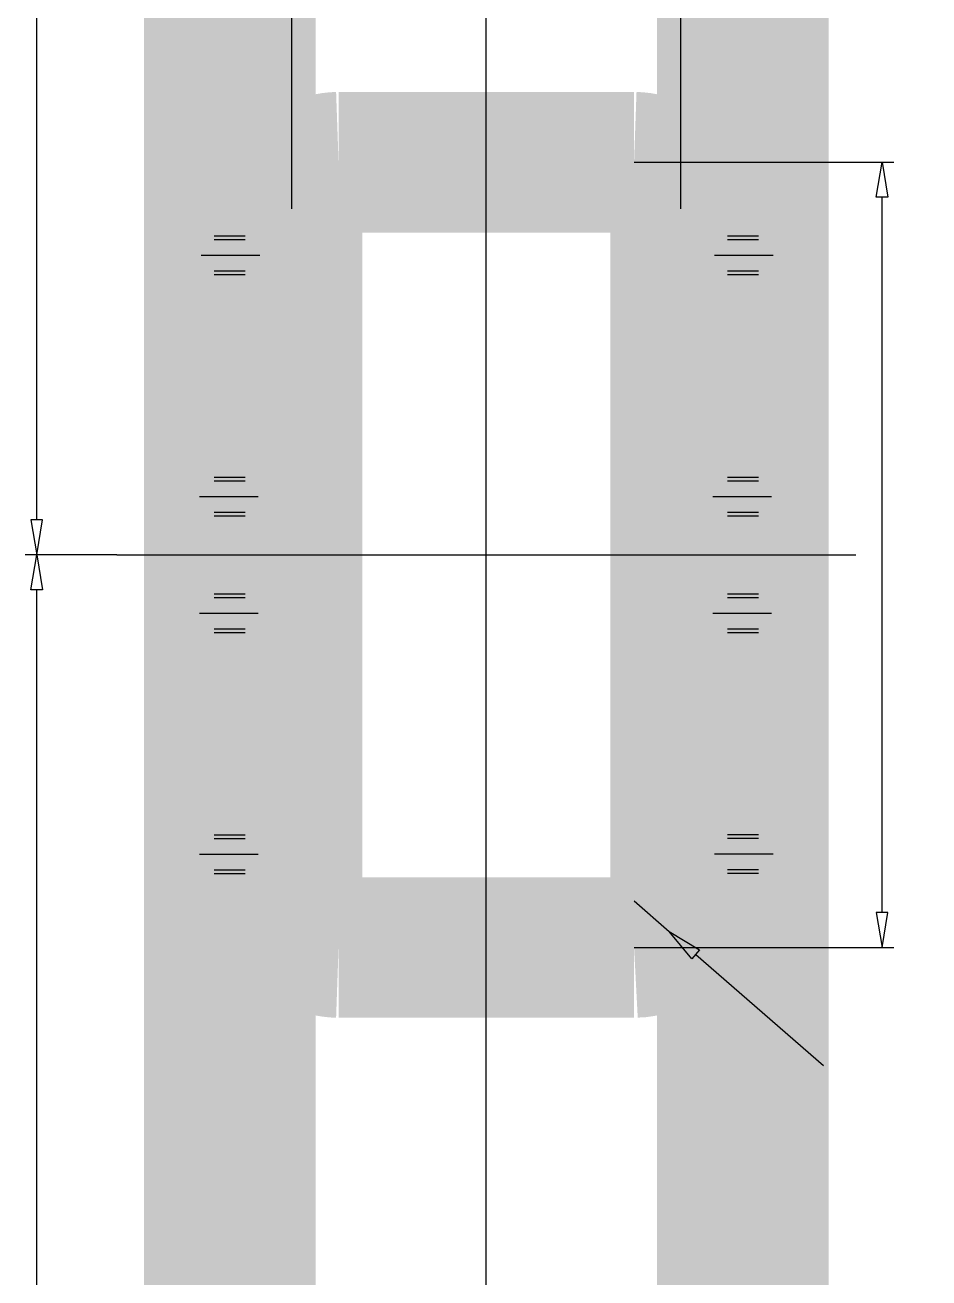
# Model space of a CAD drawing. Extents: x 17.6 to 52.5, y 0.2 to 49.5.
# Drawn here: x 26.45 to 35.54, y 25.3 to 37.92 of the extents above; entities that cross this region are included whole.
import ezdxf

# ---------------------------------------------------------------- set-up
doc = ezdxf.new("R2010")
doc.units = 0
doc.linetypes.add('1', pattern=[50.799999713897705, 31.75, -6.349999904632568, 6.349999904632568, -6.349999904632568])
doc.linetypes.add('2', pattern=[15, 12, -3])
doc.layers.get('0').update_dxf_attribs({"linetype": 'CONTINUOUS'})

msp = doc.modelspace()

# ---------------------------------------------------------------- linework, layer by layer
at = {"color": 5}
for points in [[(29.131503791418027, 36.06453961921494), (29.131503791418027, 48.68268764663122)], [(33.04485413224688, 36.06453961921011), (33.04485413224688, 48.68268764663122)], [(26.563207823849552, 32.93385934655237), (26.563207823849552, 40.87796053844204)], [(32.57502282243058, 36.53414166011095), (35.18941951652437, 36.53414166011095)], [(35.13071926141197, 36.18194012943593), (35.013318751186944, 36.18194012943593), (35.07201900629957, 36.53414166011095), (35.07201900629957, 36.53414166011095), (35.13071926141197, 36.18194012943593)], [(35.07201900629957, 28.981375502317633), (35.07201900629957, 36.18194012943593)], [(26.62190807896218, 32.93385934655237), (26.504507568737154, 32.93385934655237), (26.563207823849552, 32.58165781587735), (26.563207823849552, 32.58165781587735), (26.62190807896218, 32.93385934655237)], [(27.37049613803879, 32.58165781587735), (26.445807313624982, 32.58165781587735)], [(27.37049613803879, 32.58165781587735), (26.445807313624528, 32.58165781587735)], [(26.621908078962406, 32.22945628520239), (26.50450756873738, 32.22945628520239), (26.56320782384978, 32.58165781587735), (26.56320782384978, 32.58165781587735), (26.621908078962406, 32.22945628520239)], [(26.56320782384978, 24.285355093309818), (26.56320782384978, 32.22945628520239)], [(32.57525209134701, 29.09877601254334), (32.929714352976134, 28.79074584860109)], [(35.13071926141197, 28.981375502317633), (35.013318751186944, 28.981375502317633), (35.07201900629957, 28.629173971642615), (35.07201900629957, 28.629173971642615), (35.13071926141197, 28.981375502317633)], [(33.23406481969073, 28.60403100834816), (33.157057278705224, 28.515415442940878), (32.929714352976134, 28.79074584860109), (32.929714352976134, 28.79074584860109), (33.23406481969073, 28.60403100834816)], [(32.57502282243058, 28.629173971642615), (35.18941951652437, 28.629173971642615)], [(33.19556104919798, 28.559723225644404), (34.48343964488481, 27.440547793134897)]]:
    msp.add_lwpolyline(points, dxfattribs=at)
at = {"color": 7, "const_width": 1.415000081062317}
for points in [[(28.348833723243615, 17.319591486626678), (28.348833723244752, 46.27838400879307)], [(28.661901750510197, 17.319591486626678), (28.661901750513607, 46.27838400879307)], [(33.514456173145845, 17.319591486626678), (33.514456173145845, 46.27838400879307)], [(33.82752420041129, 17.319591486626678), (33.82752420041356, 46.27838400879307)], [(29.601105832318126, 36.534141660114926), (29.56834805018252, 36.53299774587981), (29.535749860335727, 36.52957152662589), (29.503470078331475, 36.5238797219896), (29.471665970917684, 36.51595006118947), (29.440492469971105, 36.50582120838476), (29.410101470403788, 36.49354242679016), (29.38064102310318, 36.47917361599605), (29.35225466316342, 36.462784752159564), (29.325080682130647, 36.444455664080635), (29.299251456233833, 36.42427565999611), (29.274892849254456, 36.40234304241136), (29.25212350343395, 36.3787647348945), (29.231054372967492, 36.35365549834313), (29.211788089551646, 36.32713774438133), (29.19441855185937, 36.29934063966493), (29.17903032840877, 36.270399602053146), (29.16569839631984, 36.2404556474977), (29.15448776810763, 36.20965463430048), (29.145452969193457, 36.178146637992995), (29.13863811254714, 36.14608515827348), (29.13407633887641, 36.113626400584735), (29.131503791418254, 36.06453961921494)], [(32.57525209134769, 36.534141660110095), (29.601105832319035, 36.534141660115495)], [(32.57525209134769, 36.534141660110095), (32.608009873482615, 36.53299774587498), (32.64060806332941, 36.529571526621055), (32.67288784533366, 36.52387972198477), (32.70469195274745, 36.51595006118464), (32.73586545369403, 36.50582120837993), (32.76625645326135, 36.493542426785325), (32.795716900561956, 36.479173615991215), (32.824103260501715, 36.462784752154676), (32.85127724153449, 36.444455664075804), (32.877106467431304, 36.42427565999128), (32.90146507441068, 36.40234304240653), (32.92423442023119, 36.37876473488967), (32.945303550697645, 36.3536554983383), (32.96456983411349, 36.327137744376444), (32.981939371805765, 36.2993406396601), (32.997327595256365, 36.270399602048315), (33.0106595273453, 36.240455647492865), (33.02187015555751, 36.209654634295646), (33.03090495447168, 36.17814663798816), (33.037719811117995, 36.14608515826859), (33.042281584788725, 36.1136264005799), (33.04485413224688, 36.06453961921011)], [(29.131503791418254, 29.098776012538053), (29.131503791418254, 36.064539619205846)], [(33.04485413224688, 29.09877601254334), (33.04485413224688, 36.06453961921011)], [(29.601105832318126, 28.629173971638636), (29.56834805018252, 28.63031788587375), (29.535749860335727, 28.633744105127676), (29.503470078331475, 28.63943590976396), (29.471665970917684, 28.64736557056409), (29.440492469971105, 28.657494423368803), (29.410101470403788, 28.669773204963406), (29.38064102310318, 28.684142015757516), (29.35225466316342, 28.700530879594055), (29.325080682130647, 28.718859967672927), (29.299251456233833, 28.73903997175745), (29.274892849254456, 28.760972589342202), (29.25212350343395, 28.78455089685906), (29.231054372967492, 28.809660133410432), (29.211788089551646, 28.83617788737223), (29.19441855185937, 28.86397499208863), (29.17903032840877, 28.892916029700416), (29.16569839631984, 28.922859984255865), (29.15448776810763, 28.953660997453085), (29.145452969193457, 28.985168993760567), (29.13863811254714, 29.01723047348014), (29.13407633887641, 29.049689231168827), (29.131503791418254, 29.09877601253862)], [(33.04485413224688, 29.09877601254334), (33.04371021801171, 29.06601823040762), (33.040283998757786, 29.033420040560884), (33.034592194121615, 29.001140258556575), (33.02666253332154, 28.969336151142784), (33.01653368051666, 28.93816265019632), (33.00425489892223, 28.90777165062883), (32.98988608812806, 28.878311203328394), (32.97349722429158, 28.849924843388465), (32.955168136212706, 28.822750862355633), (32.93498813212818, 28.796921636458933), (32.91305551454343, 28.7725630294795), (32.8894772070264, 28.749793683659163), (32.86436797047509, 28.728724553192535), (32.83785021651329, 28.709458269776746), (32.81005311179683, 28.692088732084414), (32.7811120741851, 28.67670050863387), (32.75116811962971, 28.663368576544997), (32.72036710643238, 28.65215794833273), (32.688859110124895, 28.64312314941867), (32.656797630405435, 28.63630829277224), (32.624338872716635, 28.631746519101455), (32.57525209134701, 28.629173971643354)], [(32.57525209134769, 28.629173971643354), (29.601105832319035, 28.629173971638068)]]:
    msp.add_lwpolyline(points, dxfattribs=at)
at = {"color": 1, "linetype": '1'}
for points in [[(31.08817896183018, 15.579159668393459), (31.08817896183018, 46.93237309117518)], [(28.808794891430125, 35.59493757831552), (28.218813579816697, 35.59493757831552)], [(33.97441734133122, 35.59493757831552), (33.38443602971779, 35.59493757831552)], [(28.20194058232869, 33.16866036700321), (28.791921893942117, 33.168660367002644)], [(33.3675630322291, 33.16866036700321), (33.95754434384253, 33.168660367002644)], [(27.37049613803879, 32.58165781587735), (34.8058617856218, 32.58165781587735)], [(28.20194058232846, 31.99465526475325), (28.79192189394189, 31.99465526475268)], [(33.36756303222887, 31.99465526475325), (33.9575443438423, 31.99465526475268)], [(28.201940582328234, 29.56837805349045), (28.791921893941662, 29.56837805348988)], [(33.97441734133008, 29.568378053488175), (33.38443602971665, 29.568378053488175)]]:
    msp.add_lwpolyline(points, dxfattribs=at)
at = {"color": 5, "const_width": 7.8267007098e-08}
for points in [[(26.772863046372322, 37.183863190067996), (26.7767069919405, 37.2247291353076), (26.756432882901436, 37.22908953627052), (26.739815786384042, 37.23611683404465), (26.726855822852713, 37.24581077372494), (26.71757967321878, 37.257594792368366), (26.71201391658269, 37.27089252893569), (26.710158684290718, 37.28570372026843), (26.712774742481088, 37.30348188771808), (26.72062275401254, 37.31933825473419), (26.733702850895952, 37.33327254541507), (26.75110741950516, 37.34408355770813), (26.771928751062433, 37.3505703113193), (26.796166966379815, 37.3527325193387), (26.819097201052728, 37.350654300608085), (26.83855714134711, 37.344419997696036), (26.854546889697303, 37.334029322178765), (26.866425776062897, 37.320275120997735), (26.873553062015162, 37.303950458288966), (26.875928836920593, 37.285055054470945), (26.874874446629974, 37.27292252205024), (26.87171117083267, 37.26160699646863), (26.86643909629902, 37.25110821107074), (26.859485318291036, 37.24173851731922), (26.851276862446184, 37.233810465744114), (26.84181382000247, 37.22732379849748), (26.847099245158688, 37.19078229190751), (27.028004933463535, 37.221485806320345), (27.028004933463535, 37.379111595101904), (26.986682518604994, 37.379111595101904), (26.986682518604994, 37.25262176459819), (26.89202535898744, 37.23554023193191), (26.904304653129884, 37.25488000656918), (26.911672189331057, 37.27484458581125), (26.914128046004862, 37.295433707230245), (26.910577757122155, 37.32166855365983), (26.89992679874399, 37.34502061611522), (26.88217524846891, 37.365489613355294), (26.85884465960976, 37.38134580114166), (26.831456516576736, 37.39085966531513), (26.800010911947993, 37.39403090844331), (26.769579708825404, 37.39124395870283), (26.742031393199795, 37.38288347726382), (26.717366082231138, 37.36894916427508), (26.693608402865266, 37.34614967604716), (26.679353725548253, 37.318401290131305), (26.674602187784558, 37.28570372026843), (26.67759196596353, 37.25863986253239), (26.686561124946138, 37.23510779641896), (26.701509806762033, 37.21510725931205), (26.72139692626706, 37.1994791451873), (26.74518129639273, 37.18906453751276), (26.772863046372322, 37.183863190067996)], [(26.680608352734907, 37.082671325665046), (26.729858905327774, 37.082671325665046), (26.729858905327774, 37.126996821824434), (26.680608352734907, 37.126996821824434), (26.680608352734907, 37.082671325665046)], [(26.854306643099108, 36.814556129383675), (26.893239965223984, 36.815841409124175), (26.926754338697947, 36.819697411935465), (26.954849844368255, 36.82612400277162), (26.978300599738077, 36.83508515995811), (26.99788067868417, 36.84654496933325), (27.013590137582696, 36.860503290036775), (27.025068599360566, 36.877020199431115), (27.031955654043713, 36.8961558915517), (27.034251345011853, 36.9179102131115), (27.032983388636694, 36.93422290786367), (27.029179470481722, 36.949142277530996), (27.022839631606303, 36.962668153135894), (27.014110684805928, 36.97475250413402), (27.003139407926483, 36.98534743901246), (26.98992584767825, 36.99445277721122), (26.974550081296684, 37.002212686943324), (26.957092142388547, 37.00877148170741), (26.93755208931111, 37.01412897306727), (26.914581865580203, 37.018092985037185), (26.88683335798487, 37.0204714905704), (26.854306643099108, 37.02126429683932), (26.81564031609105, 37.01999093258172), (26.782286045548062, 37.01617107610588), (26.754243935026352, 37.00980453441764), (26.730779887043127, 37.00090334202042), (26.71115970555138, 36.98947967899289), (26.6953835185127, 36.97553335811875), (26.68383837600186, 36.95899232719847), (26.676911218759642, 36.939784670458835), (26.674602187784558, 36.9179102131115), (26.678659728669118, 36.88953704296955), (26.690832175895594, 36.86553646040056), (26.711119670682592, 36.84590830959405), (26.746569430046293, 36.82849039004071), (26.794298380987584, 36.818039709654784), (26.854306643099108, 36.814556129383675)], [(26.854306643099108, 36.85455718689343), (26.80293394098726, 36.85658722767943), (26.764454408871416, 36.862677527845165), (26.738868152753412, 36.87282794018836), (26.72291848571217, 36.88595737163524), (26.71334861974583, 36.90098484781191), (26.710158684290718, 36.9179102131115), (26.71336201196914, 36.93483553664248), (26.722971832034546, 36.94986301730529), (26.738988276052396, 36.962992486034636), (26.764614616808785, 36.973142851898785), (26.80305403430043, 36.97923316281964), (26.854306643099108, 36.981263239329564), (26.905799522966618, 36.979233101696366), (26.94431903470013, 36.973142910874344), (26.969865256744015, 36.962992486034636), (26.98574824307275, 36.94981490842008), (26.99527800645683, 36.93464339361992), (26.998454601907724, 36.917477769246545), (26.99565173970541, 36.90080460783781), (26.98724309124259, 36.88653401330453), (26.973228709116256, 36.874665826614546), (26.94570714385918, 36.86349431576684), (26.906066432083207, 36.85679148547837), (26.854306643099108, 36.85455718689343)], [(26.680608352734907, 36.71487781850817), (26.680608352734907, 36.67595787066091), (26.95617120065731, 36.67595787066091), (26.946241026670123, 36.665615227322405), (26.936310811977137, 36.653326644208335), (26.92638062250353, 36.6390920311722), (26.917277967161453, 36.62440092787074), (26.909830297980534, 36.6107429353728), (26.90403768888814, 36.59811797496633), (26.945840596942617, 36.59811797496633), (26.95801311043374, 36.61897135754481), (26.971787228242647, 36.637998913500496), (26.987163011801158, 36.655200565142366), (27.003179467179052, 36.66990363017936), (27.018875562036783, 36.68143549722885), (27.034251345011853, 36.68979607433994), (27.034251345011853, 36.71487781850817), (26.680608352734907, 36.71487781850817)], [(26.680608352734907, 36.468601037407836), (26.680608352734907, 36.429681089560574), (26.95617120065731, 36.429681089560574), (26.946241026670123, 36.41933846728949), (26.936310811977137, 36.40704986038969), (26.92638062250353, 36.39281525007186), (26.917277967161453, 36.37812416783788), (26.909830297980534, 36.36446615155404), (26.90403768888814, 36.351841193865994), (26.945840596942617, 36.351841193865994), (26.95801311043374, 36.37269459751195), (26.971787228242647, 36.39172212968174), (26.987163011801158, 36.40892378404203), (27.003179467179052, 36.42362687014645), (27.018875562036783, 36.43515871341009), (27.034251345011853, 36.4435192932396), (27.034251345011853, 36.468601037407836), (26.680608352734907, 36.468601037407836)], [(35.289602366556664, 32.95107295000014), (35.329963795023104, 32.95107295000014), (35.329963795023104, 33.16037578064561), (35.289602366556664, 33.16037578064561), (35.289602366556664, 32.95107295000014)], [(35.396512102673114, 33.16037578064561), (35.396512102673114, 32.95107295000014), (35.436873531139554, 32.95107295000014), (35.436873531139554, 33.16037578064561), (35.396512102673114, 33.16037578064561)], [(35.1894195351847, 32.84512420308255), (35.1894195351847, 32.806204255235286), (35.4649823831071, 32.806204255235286), (35.45505220911991, 32.795861566691485), (35.44512199442693, 32.7835730346157), (35.43519180495332, 32.76933841574663), (35.42608914961147, 32.754647267239875), (35.418641480430324, 32.740989325780106), (35.412848871338156, 32.728364359540706), (35.454651779392634, 32.728364359540706), (35.46682429288376, 32.749217696913945), (35.48059841069244, 32.768245303907804), (35.49597419425095, 32.78544694971674), (35.51199064962907, 32.80014996954844), (35.5276867444868, 32.8116818876361), (35.54306252746187, 32.820042458914315), (35.54306252746187, 32.84512420308255), (35.1894195351847, 32.84512420308255)], [(35.363117825549125, 32.45224895175744), (35.402051147674, 32.453534228427486), (35.43556552114774, 32.45739023470537), (35.463661026818045, 32.463816825145386), (35.487111782188094, 32.47277797926148), (35.50669186113396, 32.48423779210316), (35.522401320032486, 32.49819611241054), (35.533879781810356, 32.51471301873437), (35.54076683649373, 32.53384871432161), (35.54306252746187, 32.55560303548526), (35.54179457108671, 32.57191572716698), (35.53799065293174, 32.5868351003009), (35.53165081405609, 32.60036097550966), (35.52292186725572, 32.612445323437385), (35.5119505903765, 32.62304026178242), (35.49873703012804, 32.632145599584874), (35.4833612637467, 32.639905506246635), (35.46590332483834, 32.64646430447732), (35.44636327176113, 32.65182179544104), (35.42339304803022, 32.65578580434044), (35.39564454043489, 32.65816431334031), (35.363117825549125, 32.65895711921303), (35.324451498541066, 32.65768375188503), (35.29109722799785, 32.653863898875784), (35.26305511747614, 32.64749735679135), (35.23959106949292, 32.63859616132373), (35.21997088800117, 32.6271725017628), (35.20419470096272, 32.61322618049246), (35.192649558451876, 32.596685146501784), (35.18572240120943, 32.577477493228685), (35.18341337023435, 32.55560303548526), (35.187470911119135, 32.52722986227286), (35.19964335834561, 32.50322928317047), (35.21993085313261, 32.48360113196776), (35.25538061249608, 32.466183209344024), (35.303109563437374, 32.45573253242469), (35.363117825549125, 32.45224895175744)], [(35.363117825549125, 32.49225000926714), (35.31174512343728, 32.49428004698274), (35.27326559132143, 32.50037035061507), (35.2476793352032, 32.51052076256212), (35.23172966816219, 32.5236501909385), (35.22215980219585, 32.53867767058182), (35.21896986674051, 32.55560303548526), (35.22217319441893, 32.57252835594579), (35.23178301448456, 32.5875558400752), (35.247799458502186, 32.600685308408345), (35.273425799258575, 32.61083567120204), (35.31186521675022, 32.616925985589546), (35.363117825549125, 32.61895606170333), (35.41461070541641, 32.61692592099962), (35.45313021715015, 32.61083573364425), (35.47867643919403, 32.600685308408345), (35.49455942552254, 32.58750772772345), (35.50408918890662, 32.57233621638983), (35.50726578435774, 32.555170591620254), (35.504462922155426, 32.53849742714118), (35.49605427369238, 32.52422683607443), (35.482039891566046, 32.512358648988254), (35.4545183263092, 32.50118713507021), (35.414877614533225, 32.49448430824822), (35.363117825549125, 32.49225000926714)], [(35.1894195351847, 32.35257064088188), (35.1894195351847, 32.31365069303462), (35.4649823831071, 32.31365069303462), (35.45505220911991, 32.303308046625716), (35.44512199442693, 32.29101946697824), (35.43519180495332, 32.27678485354596), (35.42608914961147, 32.26209374717405), (35.418641480430324, 32.248435758142705), (35.412848871338156, 32.23581079734004), (35.454651779392634, 32.23581079734004), (35.46682429288376, 32.25666417684806), (35.48059841069244, 32.2756917362704), (35.49597419425095, 32.292893387516074), (35.51199064962907, 32.30759644948267), (35.5276867444868, 32.319128319998754), (35.54306252746187, 32.327488896713646), (35.54306252746187, 32.35257064088188), (35.1894195351847, 32.35257064088188)], [(35.289602366556664, 31.953641175447217), (35.329963795023104, 31.953641175447217), (35.329963795023104, 32.16294400609263), (35.289602366556664, 32.16294400609263), (35.289602366556664, 31.953641175447217)], [(35.396512102673114, 32.16294400609263), (35.396512102673114, 31.953641175447217), (35.436873531139554, 31.953641175447217), (35.436873531139554, 32.16294400609263), (35.396512102673114, 32.16294400609263)], [(26.77286304637255, 28.535358936826867), (26.776706991940955, 28.57622488206647), (26.756432882901663, 28.580585283029393), (26.73981578638427, 28.587612580803523), (26.72685582285294, 28.597306520483812), (26.717579673219007, 28.609090539127237), (26.71201391658292, 28.62238827569456), (26.710158684290946, 28.6371994670273), (26.712774742481315, 28.65497763447695), (26.720622754012766, 28.670834001493063), (26.733702850896407, 28.684768292173942), (26.751107419505388, 28.695579304467003), (26.77192875106266, 28.702066058078174), (26.796166966380042, 28.704228266097573), (26.819097201052955, 28.702150047366956), (26.838557141347337, 28.695915744454908), (26.85454688969753, 28.685525068937636), (26.866425776063124, 28.671770867756607), (26.87355306201539, 28.655446205047838), (26.87592883692082, 28.636550801229816), (26.8748744466302, 28.62441826880911), (26.871711170833123, 28.6131027432275), (26.866439096299246, 28.602603957829672), (26.859485318291263, 28.59323426407809), (26.85127686244641, 28.585306212502985), (26.8418138200027, 28.57881954525635), (26.847099245159143, 28.54227803866638), (27.028004933463762, 28.572981553079217), (27.028004933463762, 28.730607341860775), (26.98668251860545, 28.730607341860775), (26.98668251860545, 28.60411751135706), (26.892025358987667, 28.58703597869078), (26.90430465313034, 28.60637575332811), (26.911672189331284, 28.626340332570123), (26.91412804600509, 28.646929453989117), (26.910577757122383, 28.673164300418705), (26.899926798744218, 28.696516362874092), (26.88217524846914, 28.716985360114165), (26.858844659609986, 28.732841547900534), (26.831456516576964, 28.742355412074005), (26.80001091194822, 28.745526655202184), (26.76957970882563, 28.7427397054617), (26.742031393200023, 28.73437922402269), (26.717366082231365, 28.72044491103395), (26.69360840286572, 28.697645422806033), (26.679353725548708, 28.669897036890177), (26.674602187784785, 28.6371994670273), (26.677591965963757, 28.610135609291262), (26.686561124946365, 28.58660354317783), (26.701509806762488, 28.56660300607092), (26.72139692626729, 28.55097489194617), (26.745181296393184, 28.540560284271635), (26.77286304637255, 28.535358936826867)], [(26.680608352735135, 28.434167072423918), (26.729858905328, 28.434167072423918), (26.729858905328, 28.478492568583306), (26.680608352735135, 28.478492568583306), (26.680608352735135, 28.434167072423918)], [(26.854306643099562, 28.166051876142603), (26.89323996522444, 28.167337155883047), (26.926754338698174, 28.171193158694336), (26.954849844368482, 28.177619749530493), (26.97830059973853, 28.18658090671704), (26.997880678684396, 28.198040716092123), (27.013590137582923, 28.211999036795646), (27.025068599360793, 28.228515946189987), (27.031955654044168, 28.247651638310572), (27.03425134501208, 28.26940595987037), (27.03298338863715, 28.285718654622542), (27.02917947048195, 28.300638024289867), (27.02283963160653, 28.314163899894766), (27.014110684806155, 28.32624825089289), (27.003139407926938, 28.33684318577133), (26.989925847678478, 28.345948523970094), (26.97455008129714, 28.353708433702195), (26.957092142388774, 28.36026722846634), (26.93755208931134, 28.365624719826144), (26.914581865580658, 28.369588731796057), (26.886833357985324, 28.371967237329272), (26.854306643099562, 28.37276004359819), (26.815640316091276, 28.37148667934059), (26.78228604554829, 28.36766682286475), (26.75424393502658, 28.36130028117651), (26.730779887043354, 28.352399088779293), (26.71115970555161, 28.340975425751765), (26.695383518513154, 28.32702910487768), (26.683838376002313, 28.310488073957345), (26.67691121875987, 28.291280417217706), (26.674602187784785, 28.26940595987037), (26.678659728669345, 28.241032789728422), (26.69083217589605, 28.217032207159434), (26.711119670683047, 28.197404056352923), (26.74656943004652, 28.179986136799585), (26.79429838098781, 28.169535456413655), (26.854306643099562, 28.166051876142603)], [(26.854306643099562, 28.206052933652302), (26.802933940987714, 28.208082974438298), (26.76445440887187, 28.214173274604036), (26.73886815275364, 28.22432368694723), (26.722918485712626, 28.237453118394114), (26.713348619746284, 28.252480594570784), (26.710158684290946, 28.26940595987037), (26.713362011969366, 28.286331283401353), (26.722971832034773, 28.30135876406416), (26.738988276052623, 28.314488232793508), (26.764614616809013, 28.324638598657657), (26.803054034300658, 28.33072890957851), (26.854306643099562, 28.332758986088436), (26.905799522966845, 28.330728848455237), (26.944319034700584, 28.324638657633216), (26.96986525674447, 28.314488232793508), (26.985748243072976, 28.301310655178952), (26.995278006457056, 28.286139140378793), (26.99845460190795, 28.268973516005417), (26.995651739705863, 28.252300354596684), (26.987243091242817, 28.238029760063455), (26.973228709116484, 28.226161573373417), (26.945707143859636, 28.214990062525715), (26.906066432083662, 28.20828723223724), (26.854306643099562, 28.206052933652302)], [(34.284815033656514, 28.121031980143584), (34.31182293457937, 28.093105926013493), (34.32491756865829, 28.10216764282893), (34.33670635697149, 28.108261745902382), (34.34718944123074, 28.11138819445415), (34.362490024494264, 28.11170746056183), (34.37632715744553, 28.107852207123358), (34.38870097087124, 28.099822391148336), (34.39683694824771, 28.09105466587306), (34.40253028611323, 28.08101452077733), (34.40578110575393, 28.069701918521105), (34.406865079570025, 28.05358833737), (34.4046472173718, 28.036312408040487), (34.399127637961556, 28.017874104267776), (34.38933642652955, 27.997560216782688), (34.37430357390326, 27.974657545401783), (34.35402920474644, 27.949166080544842), (34.35593878600935, 27.966709917133755), (34.3550105161562, 27.983112554783872), (34.35124452861487, 27.998373991283586), (34.345056020233415, 28.012239499377642), (34.3368600833453, 28.024454363178165), (34.32665685461916, 28.035018567514896), (34.30572215769098, 28.048525120324314), (34.28208766033913, 28.055006006270958), (34.25575351126781, 28.05446120085753), (34.22900651948612, 28.04684851942079), (34.20413336397223, 28.03212579756405), (34.181134214852136, 28.010293011993724), (34.168056681690814, 27.993064851089798), (34.157819872945765, 27.974747224511816), (34.15042397573893, 27.955340123552276), (34.14622730498559, 27.935805296569754), (34.14558802603983, 27.917104487048334), (34.148506331897124, 27.899237702527216), (34.154814309565154, 27.882616079390914), (34.164343898083416, 27.867650737032818), (34.17709528768523, 27.854341698127257), (34.20296916360962, 27.83771009866149), (34.231628359011665, 27.830363761522165), (34.26307304961961, 27.832302720727796), (34.297091273282376, 27.845444040238476), (34.33347095098088, 27.87170475693648), (34.372212230995274, 27.911084900775563), (34.4099526252603, 27.960264538675347), (34.43387433163093, 28.00504324368393), (34.44397746909931, 28.0454210151222), (34.442056607192626, 28.076796948328195), (34.430806938434216, 28.104396971021743), (34.410228572846336, 28.12822104921179), (34.390840303917685, 28.141639191753654), (34.370321851501785, 28.14917861093835), (34.348673339246716, 28.150839255041376), (34.32676896419434, 28.14667483170939), (34.30548281502638, 28.136739090951664), (34.284815033656514, 28.121031980143584)], [(26.680608352735135, 28.0663735652671), (26.680608352735135, 28.02745361741978), (26.956171200657536, 28.02745361741978), (26.94624102667035, 28.017110974081277), (26.936310811977364, 28.004822390967206), (26.926380622503757, 27.99058777793107), (26.91727796716168, 27.97589667462961), (26.90983029798076, 27.962238682131726), (26.904037688888366, 27.9496137217252), (26.945840596942844, 27.9496137217252), (26.958013110434194, 27.97046710430368), (26.971787228242874, 27.989494660259425), (26.987163011801385, 28.006696311901237), (27.003179467179507, 28.021399376938234), (27.01887556203701, 28.03293124398772), (27.03425134501208, 28.04129182109881), (27.03425134501208, 28.0663735652671), (26.680608352735135, 28.0663735652671)], [(34.30517743791165, 27.90218030431805), (34.294830863060724, 27.891720796037987), (34.28333175077182, 27.882828598483798), (34.270680252216835, 27.87550373150708), (34.25759048810664, 27.87027496796344), (34.24477645509569, 27.86767106055754), (34.23223831492464, 27.86769203495038), (34.22049037500801, 27.870032396284216), (34.210046810249196, 27.874386629243247), (34.20090779286875, 27.88075475944163), (34.19069526815065, 27.892883154719414), (34.18486499593291, 27.9077104069396), (34.18341715634597, 27.92523653462166), (34.18680318521092, 27.944149724339752), (34.19547437748497, 27.963138158379593), (34.20943091377853, 27.982201840755238), (34.225739278556375, 27.998001710650954), (34.2427265202773, 28.008649447693358), (34.26039280884879, 28.01414504153871), (34.27762816980885, 28.014639654082146), (34.2933225082229, 28.010284459860202), (34.30747597941922, 28.001079444149013), (34.31854716206226, 27.98836409867505), (34.325212133738205, 27.97328881773757), (34.32747103874908, 27.955853594119276), (34.32503124018194, 27.937479765973194), (34.31759999223664, 27.919588667008668), (34.30517743791165, 27.90218030431805)], [(34.49178178426655, 27.58883409233465), (34.72280439627161, 27.854680774245026), (34.616719604458694, 27.946869194738042), (34.59640683689349, 27.96312422567172), (34.57811998733496, 27.97482484402684), (34.561859119210794, 27.98197104941937), (34.546295412679456, 27.98497492256365), (34.53009998828907, 27.984248550035602), (34.513272924409875, 27.97979192537906), (34.49686852779064, 27.972085763088558), (34.48194103462242, 27.961610780855494), (34.46849053716346, 27.948366976102704), (34.45479103759453, 27.92890313319299), (34.44647052009714, 27.908230635045584), (34.44352908817859, 27.886349491643387), (34.44663771822957, 27.863702196951635), (34.45646730374801, 27.840731224083584), (34.47301794975442, 27.817436601825932), (34.461441326966906, 27.819681121310225), (34.451241587167715, 27.82079976903003), (34.44241883274208, 27.82079258587794), (34.42445625085952, 27.81847213586144), (34.40545425917685, 27.81429637681248), (34.38541297153529, 27.80826535028467), (34.28091785961715, 27.77207630660689), (34.32074045838999, 27.737470191837133), (34.40046673812617, 27.765264660455955), (34.421953226689766, 27.772409311766012), (34.440180394017716, 27.778000967399862), (34.45514835385484, 27.78203968187779), (34.46754276782758, 27.784636893911568), (34.47804921992292, 27.785904003036933), (34.48666781067868, 27.785841060333098), (34.4940720140321, 27.784746923235616), (34.50093523222063, 27.782920410096096), (34.50725755796475, 27.780361571953677), (34.512222619290924, 27.777284715365056), (34.518465758746515, 27.77260200756882), (34.52598706347703, 27.766313502022854), (34.56270872218147, 27.734402125698296), (34.460119554094945, 27.61634879014332), (34.49178178426655, 27.58883409233465)], [(34.52112587207171, 27.824009920070523), (34.5081881407184, 27.836225471777766), (34.49831694802401, 27.847721188755315), (34.49151238250488, 27.85849710668316), (34.48747178624217, 27.8690107324133), (34.48589242805406, 27.879719552149936), (34.48677440229676, 27.89062359193008), (34.48977813308238, 27.901222218443422), (34.49456397163817, 27.911014784912936), (34.50113201156728, 27.920001308258747), (34.51277934413042, 27.93063902668331), (34.525869162472645, 27.93740614429305), (34.540401553320635, 27.940302670152846), (34.55606882596817, 27.938535026709303), (34.572563231381764, 27.931309632050045), (34.58988484374663, 27.918626493710008), (34.665613064363924, 27.852818144311925), (34.58918334620398, 27.7648675026158), (34.52112587207171, 27.824009920070523)], [(26.680608352735135, 27.820096784166765), (26.680608352735135, 27.781176836319446), (26.956171200657536, 27.781176836319446), (26.94624102667035, 27.770834214048364), (26.936310811977364, 27.758545607148562), (26.926380622503757, 27.744310996830734), (26.91727796716168, 27.729619914596753), (26.90983029798076, 27.71596189831297), (26.904037688888366, 27.703336940624865), (26.945840596942844, 27.703336940624865), (26.958013110434194, 27.724190344270824), (26.971787228242874, 27.743217876440667), (26.987163011801385, 27.760419530800903), (27.003179467179507, 27.77512261690532), (27.01887556203701, 27.78665446016896), (27.03425134501208, 27.795015039998475), (27.03425134501208, 27.820096784166765), (26.680608352735135, 27.820096784166765)]]:
    msp.add_lwpolyline(points, dxfattribs=at)
at = {"color": 8, "linetype": '2'}
for points in [[(28.661901750511333, 35.79060509535719), (28.34883372324589, 35.79060509535719)], [(28.661901750511333, 35.75219556176211), (28.34883372324589, 35.75219556176154)], [(33.82752420041243, 35.79060509535719), (33.51445617314698, 35.79060509535719)], [(33.82752420041243, 35.75219556176211), (33.51445617314698, 35.75219556176154)], [(28.661901750511333, 35.43767959486894), (28.34883372324589, 35.43767959486894)], [(28.661901750511333, 35.39927006127385), (28.34883372324589, 35.39927006127385)], [(33.82752420041243, 35.43767959486894), (33.51445617314698, 35.43767959486894)], [(33.82752420041243, 35.39927006127385), (33.51445617314698, 35.39927006127385)], [(28.34883372324748, 33.36432788404426), (28.661901750512925, 33.36432788404426)], [(28.34883372324748, 33.32591835044923), (28.661901750512925, 33.32591835044866)], [(33.51445617314789, 33.36432788404426), (33.827524200413336, 33.36432788404426)], [(33.51445617314789, 33.32591835044923), (33.827524200413336, 33.32591835044866)], [(28.34883372324748, 33.011402383556), (28.661901750512925, 33.011402383556)], [(28.34883372324748, 32.972992849960974), (28.661901750512925, 32.972992849960974)], [(33.51445617314789, 33.011402383556), (33.827524200413336, 33.011402383556)], [(33.51445617314789, 32.972992849960974), (33.827524200413336, 32.972992849960974)], [(28.348833723247253, 32.19032278179429), (28.661901750512925, 32.19032278179429)], [(33.514456173147664, 32.19032278179429), (33.827524200413336, 32.19032278179429)], [(28.348833723247253, 32.151913248199264), (28.661901750512925, 32.151913248198696)], [(33.514456173147664, 32.151913248199264), (33.827524200413336, 32.151913248198696)], [(28.348833723247253, 31.83739728130604), (28.661901750512925, 31.83739728130604)], [(28.348833723247253, 31.79898774771101), (28.661901750512925, 31.79898774771101)], [(33.514456173147664, 31.83739728130604), (33.827524200413336, 31.83739728130604)], [(33.514456173147664, 31.79898774771101), (33.827524200413336, 31.79898774771101)], [(28.348833723247026, 29.76404557053155), (28.66190175051247, 29.76404557053155)], [(28.348833723247026, 29.725636036936464), (28.66190175051247, 29.725636036935896)], [(33.82752420041129, 29.764045570529845), (33.514456173145845, 29.764045570529845)], [(33.82752420041129, 29.72563603693476), (33.514456173145845, 29.72563603693419)], [(28.348833723247026, 29.411120070043296), (28.66190175051247, 29.411120070043296)], [(33.82752420041129, 29.41112007004159), (33.514456173145845, 29.41112007004159)], [(28.348833723247026, 29.37271053644821), (28.66190175051247, 29.37271053644821)], [(33.82752420041129, 29.372710536446505), (33.514456173145845, 29.372710536446505)]]:
    msp.add_lwpolyline(points, dxfattribs=at)

doc.saveas('drawing.dxf')
